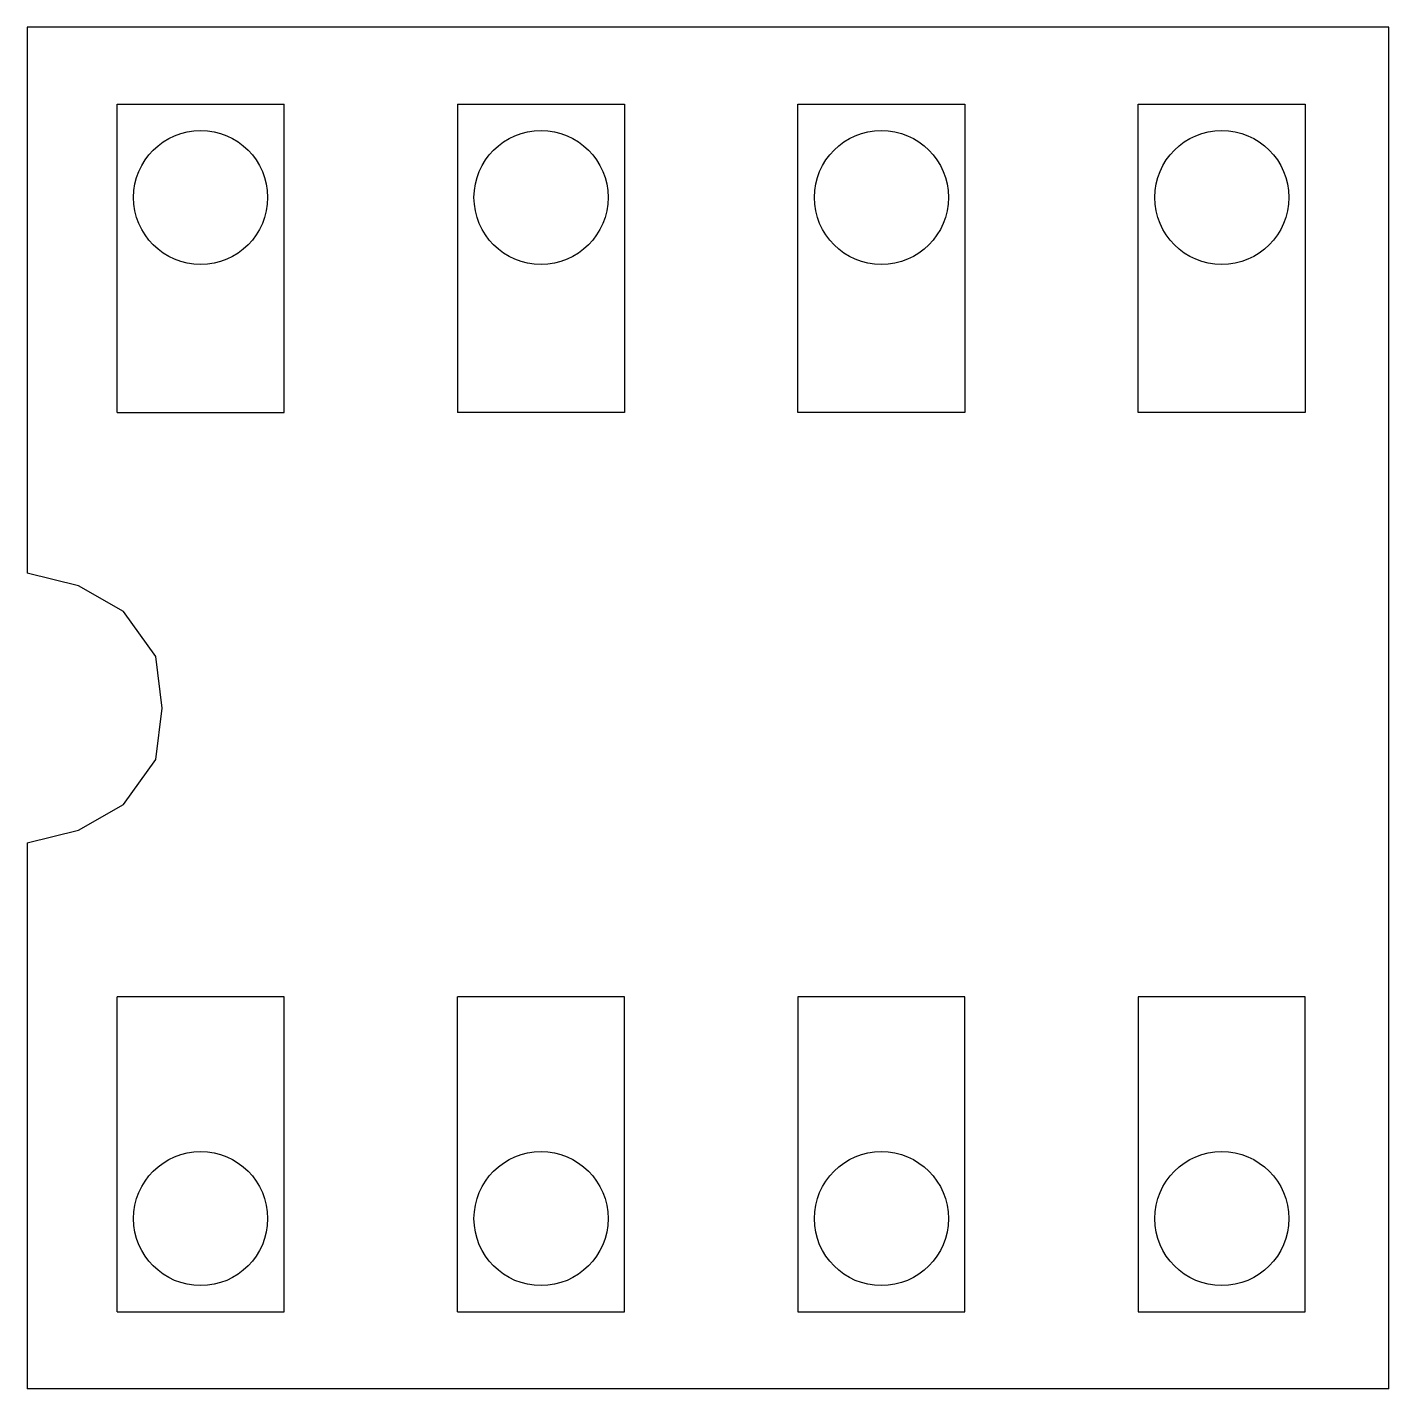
# Model space of a CAD drawing. Header units: inches. Extents: x -0.051 to 0.349, y -0.05 to 0.35.
import ezdxf

# ---------------------------------------------------------------- set-up
doc = ezdxf.new("R2010")
doc.units = ezdxf.units.IN
doc.header["$MEASUREMENT"] = 0
doc.layers.add('Default', color=178, linetype='Continuous', true_color=0x000000)

msp = doc.modelspace()

# ---------------------------------------------------------------- linework, layer by layer
at = {"layer": 'Default'}
msp.add_line((0.34906, -0.05), (0.34906, 0.35), dxfattribs=at)
at = {"layer": 'Default', "color": 178, "lineweight": 25, "true_color": 0x000000}
for points in [[(-0.05094, 0.35), (-0.05094, 0.18963)], [(0.34906, 0.35), (-0.05094, 0.35)], [(-0.02453, 0.2368), (0.02453, 0.2368), (0.02453, 0.32736)], [(-0.02453, 0.2368), (-0.02453, 0.32736), (0.02453, 0.32736)], [(0.07547, 0.32736), (0.07547, 0.2368)], [(0.07547, 0.32736), (0.12453, 0.32736), (0.12453, 0.2368), (0.07547, 0.2368)], [(-0.05094, 0.11038), (-0.03585, 0.11415), (-0.02264, 0.1217), (-0.01321, 0.13491), (-0.01132, 0.15), (-0.01321, 0.1651), (-0.02264, 0.17831), (-0.03585, 0.18585), (-0.05094, 0.18963)], [(-0.05094, 0.11038), (-0.05094, -0.05)], [(0.02453, 0.0651), (-0.02453, 0.0651)], [(-0.02453, -0.02735), (-0.02453, 0.0651)], [(0.02453, -0.02735), (0.02453, 0.0651)], [(0.12453, 0.0651), (0.07547, 0.0651)], [(0.07547, -0.02735), (0.07547, 0.0651)], [(0.12453, -0.02735), (0.12453, 0.0651)], [(-0.02453, -0.02735), (0.02453, -0.02735)], [(0.07547, -0.02735), (0.12453, -0.02735)], [(0.34906, -0.05), (-0.05094, -0.05)]]:
    msp.add_lwpolyline(points, dxfattribs=at)
at = {"layer": 'Default', "color": 178, "lineweight": 0, "true_color": 0x000000}
msp.add_lwpolyline([(-0.05094, 0.33114), (-0.05094, 0.32925)], dxfattribs=at)
at = {"layer": 'Default', "color": 178, "lineweight": 25, "true_color": 0x000000}
for points in [[(0.22453, 0.2368), (0.17547, 0.2368), (0.17547, 0.32736), (0.22453, 0.32736)], [(0.32453, 0.2368), (0.27547, 0.2368), (0.27547, 0.32736), (0.32453, 0.32736)], [(0.22453, -0.02735), (0.22453, 0.0651), (0.17547, 0.0651), (0.17547, -0.02735)], [(0.32453, -0.02735), (0.32453, 0.0651), (0.27547, 0.0651), (0.27547, -0.02735)]]:
    msp.add_lwpolyline(points, close=True, dxfattribs=at)
at = {"layer": 'Default', "color": 178, "lineweight": 13, "true_color": 0x000000}
for points in [[(0.28868, 0.0651), (0.27547, 0.0651)], [(0.32453, 0.0651), (0.30943, 0.0651)]]:
    msp.add_lwpolyline(points, dxfattribs=at)
at = {"layer": 'Default'}
for centre in [(0, 0.3), (0.1, 0.3), (0.2, 0.3), (0.3, 0.3), (0, 0), (0.1, 0), (0.2, 0), (0.3, 0)]:
    msp.add_circle(centre, 0.01969, dxfattribs=at)

doc.saveas('drawing.dxf')
